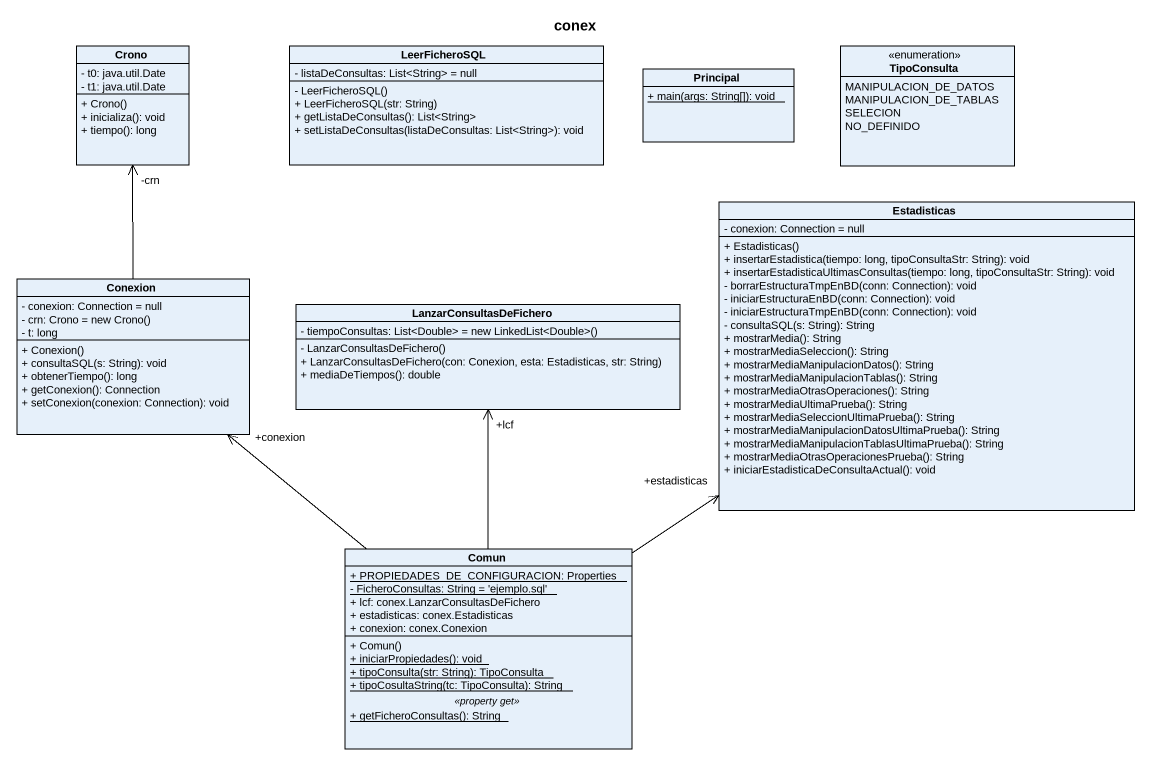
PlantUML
@startuml
title conex
hide circle
hide empty members
skinparam classAttributeIconSize 0
class Crono {
  - t0: java.util.Date
  - t1: java.util.Date
  + Crono()
  + inicializa(): void
  + tiempo(): long
}
class LeerFicheroSQL {
  - listaDeConsultas: List<String> = null
  - LeerFicheroSQL()
  + LeerFicheroSQL(str: String)
  + getListaDeConsultas(): List<String>
  + setListaDeConsultas(listaDeConsultas: List<String>): void
}
class Principal {
  {static} + main(args: String[]): void
}
enum TipoConsulta {
  MANIPULACION_DE_DATOS
  MANIPULACION_DE_TABLAS
  SELECION
  NO_DEFINIDO
}
class Estadisticas {
  - conexion: Connection = null
  + Estadisticas()
  + insertarEstadistica(tiempo: long, tipoConsultaStr: String): void
  + insertarEstadisticaUltimasConsultas(tiempo: long, tipoConsultaStr: String): void
  - borrarEstructuraTmpEnBD(conn: Connection): void
  - iniciarEstructuraEnBD(conn: Connection): void
  - iniciarEstructuraTmpEnBD(conn: Connection): void
  - consultaSQL(s: String): String
  + mostrarMedia(): String
  + mostrarMediaSeleccion(): String
  + mostrarMediaManipulacionDatos(): String
  + mostrarMediaManipulacionTablas(): String
  + mostrarMediaOtrasOperaciones(): String
  + mostrarMediaUltimaPrueba(): String
  + mostrarMediaSeleccionUltimaPrueba(): String
  + mostrarMediaManipulacionDatosUltimaPrueba(): String
  + mostrarMediaManipulacionTablasUltimaPrueba(): String
  + mostrarMediaOtrasOperacionesPrueba(): String
  + iniciarEstadisticaDeConsultaActual(): void
}
class Conexion {
  - conexion: Connection = null
  {field} - crn: Crono = new Crono()
  - t: long
  + Conexion()
  + consultaSQL(s: String): void
  + obtenerTiempo(): long
  + getConexion(): Connection
  + setConexion(conexion: Connection): void
}
class LanzarConsultasDeFichero {
  {field} - tiempoConsultas: List<Double> = new LinkedList<Double>()
  - LanzarConsultasDeFichero()
  + LanzarConsultasDeFichero(con: Conexion, esta: Estadisticas, str: String)
  + mediaDeTiempos(): double
}
class Comun {
  {static} + PROPIEDADES_DE_CONFIGURACION: Properties
  {static} - FicheroConsultas: String = 'ejemplo.sql'
  + lcf: conex.LanzarConsultasDeFichero
  + estadisticas: conex.Estadisticas
  + conexion: conex.Conexion
  --
  + Comun()
  {static} + iniciarPropiedades(): void
  {static} + tipoConsulta(str: String): TipoConsulta
  {static} + tipoCosultaString(tc: TipoConsulta): String
  .. <<property get>> ..
  {static} + getFicheroConsultas(): String
}
Conexion -up-> "-crn" Crono
Comun -up-> "+estadisticas" Estadisticas
Comun -up-> "+conexion" Conexion
Comun -up-> "+lcf" LanzarConsultasDeFichero
@enduml
